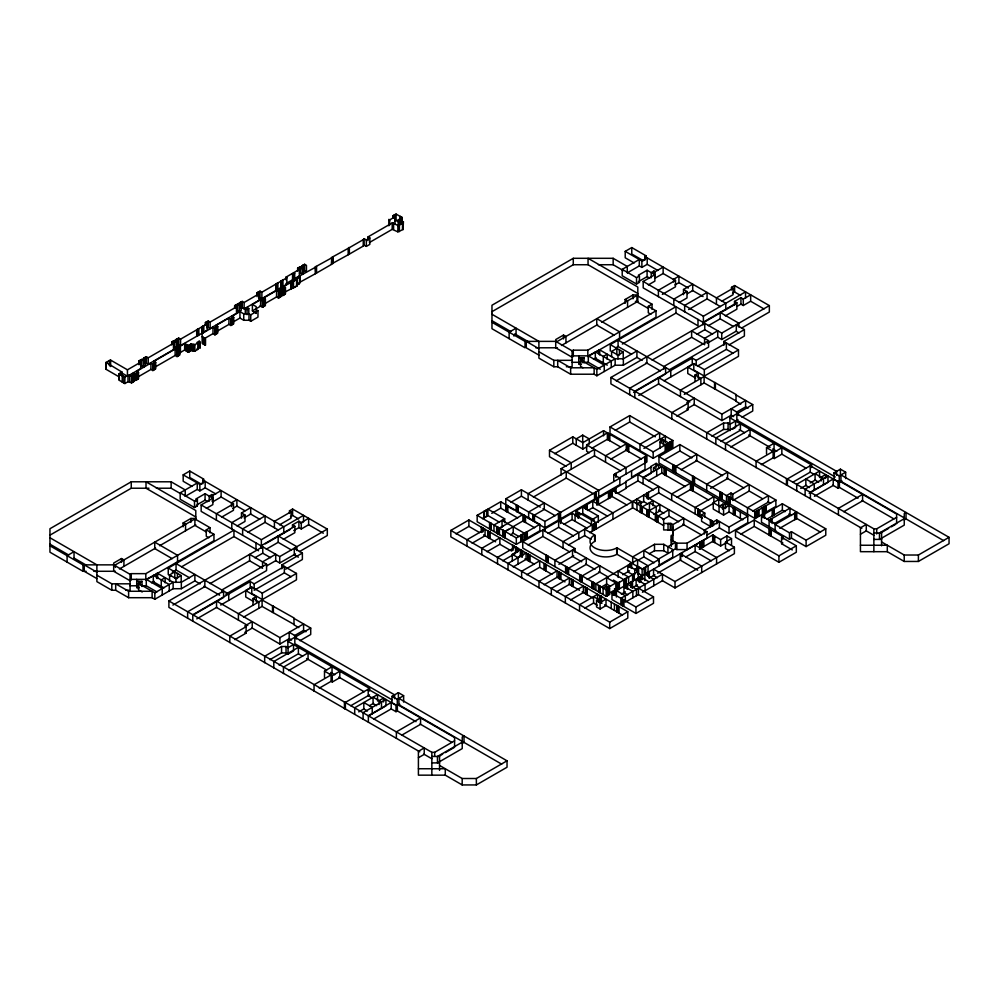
<?xml version="1.0" encoding="UTF-8"?>
<svg xmlns="http://www.w3.org/2000/svg" width="999" height="999" viewBox="0 0 999 999"><rect width="100%" height="100%" fill="white"/><g stroke="black" fill="none" stroke-linecap="round" stroke-linejoin="round"><path stroke-width="1.5" d="M277.647 283.216L277.647 289.648L275.899 290.659L275.799 284.178M504.657 531.593L508.566 529.32M512.475 527.047L522.902 520.979L522.902 514.56L499.45 528.196L499.45 534.615M119.343 376.985L105.919 369.23L105.919 362.35L110.614 360.102L127.447 369.817L140.722 362.162L138.873 361.089L138.873 363.661M105.919 369.23L106.319 362.575L122.028 372.103L122.028 375.961M301.661 268.544L301.661 265.971L303.521 267.045L302.347 267.72L300.499 266.646L297.565 268.331L299.425 269.405L293.706 272.702L294.693 273.264L294.693 279.695L292.545 279.807L285.901 283.641L286.875 284.203L286.875 277.784L285.901 277.21L285.901 279.782M301.661 265.971L304.595 264.285L306.456 265.347L306.456 271.778L304.595 270.704L303.671 271.241M297.914 268.256L299.663 267.233L299.663 273.664M303.771 264.872L302.01 265.884L302.01 268.456M140.971 366.408L140.871 359.927L139.023 360.889L139.023 364.747M171.678 344.717L171.816 341.945L173.576 340.934L173.526 349.65L148.239 364.248L146.391 363.174L145.467 363.711M205.357 325.274L205.507 322.502L207.255 321.491L207.355 327.972L208.292 327.435L210.14 328.509L236.501 313.286L236.551 304.583L234.79 305.594L234.89 308.216L234.99 305.706M138.873 361.089L141.796 359.39L143.656 360.464L145.317 359.503L143.456 358.441L143.456 361.001M143.456 358.441L146.391 356.743L148.239 357.817L173.526 343.219L171.678 342.145L174.6 340.459L176.461 341.533L177.635 340.846L177.635 347.277L176.461 347.952L174.6 346.878L173.676 347.415L173.776 341.046M175.774 342.345L175.774 339.785L178.709 338.087L180.557 339.161L207.218 323.776L207.218 330.194L180.557 345.592L178.709 344.518L177.772 345.055L177.685 338.574L175.924 339.585L175.924 342.158M234.64 308.366L234.64 305.794L236.501 306.868L210.14 322.078L208.292 321.016L205.357 322.702L207.218 323.776M234.64 305.794L237.575 304.096L239.423 305.17L241.184 304.158L239.335 303.084L242.257 301.398L244.118 302.472L258.953 293.893L257.105 292.832L257.105 296.678M257.105 292.832L260.027 291.134L261.888 292.207L286.875 277.784M285.901 277.21L292.545 273.376L294.693 273.264M122.028 372.103L119.106 373.801L124.863 377.123L127.984 375.324L131.506 376.386L134.428 374.7L134.428 381.118L131.506 382.817L127.984 381.743L124.863 383.554L119.106 380.219L119.156 373.651M119.343 373.763L121.104 372.752L121.104 375.324M393.144 218.331L393.144 215.759L396.079 214.061L402.172 217.582L398.226 219.867L398.226 226.298M196.815 329.77L196.915 336.263L198.664 335.239L198.576 328.758L196.716 329.72L196.716 336.139M388.848 225.786L388.848 219.368L389.722 219.867L395.005 216.833L393.144 215.759M299.563 273.614L300.499 273.077L302.347 274.138L303.521 273.464L303.571 264.76M140.871 366.358L141.796 365.821L143.656 366.895L145.317 365.934L145.367 357.23L143.606 358.241L143.656 366.895M236.651 311.064L237.575 310.527L239.423 311.601L241.184 310.589L241.234 301.873L239.473 302.884L239.673 305.569M241.333 308.354L242.257 307.817L244.118 308.891L258.953 300.324L259.003 291.621L257.243 292.632L257.342 295.254L257.442 292.744M259.103 298.102L260.027 297.565L261.888 298.639L261.888 292.207M315.372 273.726L331.768 264.26L331.768 257.829L314.985 267.083L315.372 273.726L299.6 282.38M331.381 257.605L348.176 248.364L348.176 254.795L331.381 264.036L331.768 257.829M348.176 254.795L363.261 246.079L363.261 239.66L348.176 248.364M363.261 246.079L364.136 245.117L366.333 246.391L369.842 244.368L369.842 237.937L366.333 239.96L364.136 238.699L363.261 239.66M395.142 221.029L396.079 220.492L399.225 222.315M265.384 299.088L262.949 297.677L260.015 299.375L262.462 300.786L265.384 299.088L265.384 305.519L262.462 307.205L260.015 305.794M299.5 277.247L296.578 278.946L296.578 285.364L299.5 283.679L299.5 277.247L298.426 276.636L315.372 267.307M368.044 240.747L368.044 236.888L392.207 222.939L397.877 225.424L402.859 222.552L403.059 229.533L397.877 231.843L392.207 229.37L369.38 242.545M120.966 372.515L127.447 376.248L140.722 368.581L140.772 359.877M263.149 297.902L286.875 284.203M178.459 347.028L180.22 346.004L180.32 352.497L184.653 349.987L188.374 352.123L191.446 350.349L194.855 351.136L197.827 349.425L197.827 342.994L196.953 342.495L199.201 341.196L200.25 341.795L200.25 348.226L199.201 347.615L196.953 348.913L197.827 349.425M132.58 376.198L132.58 373.626L133.741 372.952L135.602 374.026L138.524 372.327L138.524 378.758L135.602 380.444L135.602 374.026M136.676 373.826L136.676 371.266L150.924 363.037L152.785 364.098L155.707 362.412L155.707 368.843L152.785 370.529L150.924 369.455L137.974 376.935M153.858 363.911L153.858 361.338L175.137 349.051L176.998 350.125L179.92 348.439L179.92 354.857L176.998 356.556L175.137 355.482L155.182 366.995M178.072 349.937L178.072 347.365L184.653 343.556L188.374 345.704L191.446 343.918L194.855 344.717L197.827 342.994M204.558 338.499L212.987 333.629L214.835 334.702L217.77 333.004L217.77 326.586L214.835 328.271L212.987 327.197L202.148 333.454L202.148 343.231L205.519 345.179L205.519 338.748L202.148 336.813M215.909 328.084L215.909 325.512L228.946 317.982L230.806 319.056L233.729 317.37L233.729 323.788L230.806 325.487L228.946 324.413L217.22 331.181M231.88 318.868L231.88 316.296L239.935 311.651L243.744 313.848L248.988 313.848L250.737 314.86L257.967 310.689L257.967 317.12L250.737 321.291L248.988 320.267L243.744 320.267L239.935 318.069L233.217 321.953M245.292 313.698L245.292 308.554L247.04 307.542L248.801 308.554L248.801 313.698M252.397 304.445L260.602 299.712L260.602 306.144L252.397 310.876L252.397 304.445L256.206 306.643L256.206 313.524M264.835 303.696L276.561 296.928L278.421 297.989L281.343 296.303L281.343 289.872L278.421 291.571L276.561 290.497L263.536 298.027L263.536 300.587M279.495 291.371L279.495 288.811L280.669 288.124L282.517 289.198L285.452 287.512L285.452 293.931L282.517 295.629L282.517 289.198M283.591 289.011L283.591 286.438L297.165 279.283L297.165 285.702L284.815 292.158M137.5 379.233L135.752 380.257L135.752 373.826L137.5 372.814L137.7 379.345M248.801 308.554L247.04 309.565L245.292 308.554M278.421 297.989L278.571 291.371L280.319 290.359L280.419 296.84M398.226 219.867L403.396 221.84L403.059 229.533M402.472 229.196L402.522 222.352L403.396 221.84M131.643 382.617L133.404 381.606L133.404 375.174L131.643 376.198L131.506 382.817M152.934 370.329L154.683 369.318L154.683 362.887L152.934 363.911L153.022 370.392M214.985 334.503L216.746 333.491L216.746 327.06L214.985 328.072L215.085 334.565M230.944 325.287L232.705 324.275M262.6 307.005L264.36 305.994L264.36 299.575L262.6 300.587L262.7 307.068M278.571 297.789L280.319 296.778M185.227 496.353L185.227 489.935L171.141 481.793L131.256 481.793L49.95 528.733L49.95 552.197L82.992 571.278L86.076 571.278M49.95 535.164L131.256 488.224L148.976 488.224M192.145 486.451L183.179 481.268L183.179 474.85L189.748 471.053L204.008 479.295L202.785 479.995L202.785 483.853M627.26 272.864L627.26 266.446L613.161 258.304L573.276 258.304L491.97 305.244L491.97 328.721L525.024 347.789L525.024 341.371L491.97 322.29M491.97 311.676L573.276 264.735L588.049 264.735L637.812 293.469M196.279 501.361L196.279 498.788L197.402 499.438L197.402 505.856L194.505 507.529L180.182 499.263L180.182 492.844L197.265 482.979L197.265 489.41L185.439 496.228M183.179 474.85L199.85 484.465L205.182 481.381L205.182 487.812L215.796 493.943M197.265 489.41L199.85 490.896L205.182 487.812M196.279 498.788L205.07 493.718L212.849 498.201L212.849 504.632L206.356 508.379M634.165 262.962L625.212 257.779L625.212 251.361L631.768 247.565L646.028 255.806L646.028 258.379M180.182 492.844L194.505 501.111L197.402 499.438M231.631 503.084L221.104 497.002L221.104 490.584L213.087 495.204L211.913 494.53L209.203 496.103L209.203 501.236M197.54 504.483L205.07 500.137L207.655 501.635M299.488 551.585L327.31 535.526L327.31 529.095L279.72 556.58L201.161 511.376L201.161 504.945L212.849 498.201M211.913 500.961L213.087 501.635L221.104 497.002M648.376 284.89L654.869 281.144L654.869 274.725L647.09 270.23L638.299 275.299L639.422 275.949L639.422 282.367L636.525 284.041L622.215 275.774L622.215 269.355L639.298 259.49L639.298 265.921L627.472 272.739M123.926 566.371L123.926 559.939L121.503 558.541L113.686 563.049L113.686 571.278L130.082 580.756M183.129 526.81L183.129 522.964L190.934 518.456L195.792 518.456L115.397 564.86L82.992 564.86L49.95 545.779M644.805 260.364L644.805 256.518L646.028 255.806M625.212 251.361L641.87 260.976L647.202 257.892L647.202 264.323L657.829 270.454M513.748 335.939L516.058 334.615L516.058 328.184L509.128 332.192L509.128 338.611M231.556 506.63L231.556 502.772L236.9 499.7L236.9 506.118L244.942 510.764M119.418 568.968L155.594 548.076M159.615 545.754L195.792 524.875M639.298 265.921L641.87 267.407L647.202 264.323M221.641 517.132L233.466 510.302L233.466 503.871L216.383 513.736L216.383 520.167M232.892 508.429L236.9 506.118M622.215 269.355L636.525 277.622L639.422 275.949M673.663 279.595L663.136 273.514L663.136 267.095L655.107 271.728L653.933 271.041L651.223 272.615L651.223 277.759M208.828 537.762L206.269 536.276L206.269 529.857L210.027 527.684L210.027 532.829M113.686 564.86L130.082 574.325L131.256 573.651L145.804 573.651L213.961 534.303L213.961 540.721L145.804 580.069L145.804 573.651M649.687 278.147L647.09 276.648L638.299 281.73L639.422 282.367M241.483 518.119L241.483 512.986L250.699 507.667L250.699 514.085L244.106 517.894M741.508 328.097L769.342 312.038L769.342 305.607L721.74 333.092L643.194 287.887L643.194 281.468L654.869 274.725M237.075 526.011L244.992 521.441L244.992 515.009L231.793 522.639L231.793 529.058M663.136 273.514L655.107 278.147L655.107 271.728M565.946 342.882L565.946 336.451L563.523 335.052L555.719 339.56L555.719 347.789L572.115 357.267M625.149 303.334L625.149 299.475L632.966 294.967L637.812 294.967L557.43 341.371L525.024 341.371M142.208 591.982L138.486 589.835L138.486 583.404L142.02 581.368L142.02 586.513M49.95 537.762L96.878 564.86L96.878 581.63L111.801 590.247L115.684 590.247L128.609 597.702L152.123 597.702L154.833 599.263L173.127 588.711L181.331 588.711L194.88 580.881L194.88 574.45L181.331 582.28L173.127 582.28L157.655 573.351L146.279 579.358L130.082 579.358M170.866 576.036L168.244 574.512L168.244 568.094L233.953 530.157L233.953 536.575L181.656 566.77M673.588 281.855L673.588 279.295L678.92 276.211L678.92 282.63L688.311 288.049M561.45 345.479L597.614 324.588M601.635 322.265L637.812 301.386L637.812 287.038L588.049 258.304L588.049 264.735M151.486 582.779L154.096 581.281M662.349 294.393L675.486 286.813L675.486 280.382L658.403 290.247L658.403 296.678M172.265 572.19L176.286 569.867M169.58 581.343L169.58 574.912L174.813 571.89L174.813 578.309M674.924 284.94L678.92 282.63M247.902 532.267L265.047 522.377L278.421 530.094M289.473 513.411L289.473 510.839L292.582 509.04L327.31 529.095M279.533 524.825L291.059 518.181L291.059 511.75L274.413 521.353L274.413 527.784M169.58 574.912L175.961 578.596L181.194 575.574L181.194 581.992M650.861 314.273L648.289 312.787L648.289 306.368L652.047 304.195L652.047 309.34M555.719 341.371L572.115 350.836L573.289 350.162L587.824 350.162L655.993 310.814L655.993 317.232L589.148 355.819M138.486 583.404L154.833 592.844L173.127 582.28L173.127 588.711M683.503 294.643L683.503 289.498L692.719 284.178L692.719 290.597L687.449 293.644M290.509 516.67L292.582 515.472L298.664 518.981M679.095 302.522L687.012 297.952L687.012 291.521L673.813 299.151L673.813 305.569M201.161 504.945L261.363 539.697L303.521 515.359L303.521 521.79L300.886 523.301M292.482 527.472L292.482 524.9L298.901 521.191L301.273 522.564L308.629 518.319L308.629 524.737L323.314 533.216M584.04 363.024L584.04 357.879L580.506 359.915L596.853 369.355L615.147 358.791L623.351 358.791L636.912 350.961L636.912 357.392L623.351 365.222L615.147 365.222L596.853 375.786L594.143 374.213L570.629 374.213L557.704 366.758L553.821 366.758L538.898 358.142L538.898 341.371L491.97 314.273M615.147 365.222L615.147 358.791L599.687 349.862L588.311 355.869L572.115 355.869M283.291 539.373L294.855 532.692L294.855 526.261L261.039 545.791L261.039 548.364M265.309 543.843L290.359 529.383M610.264 351.024L610.264 344.605L675.973 306.668L675.973 313.087L622.34 344.056M419.792 751.797L168.893 607.392L168.893 600.961L262.749 546.778L262.749 553.209L254.857 557.754M293.768 530.581L298.901 527.622L301.273 528.983L308.629 524.737M593.518 359.29L596.116 357.792M266.308 549.175L278.159 542.332L291.496 550.037M615.634 347.927L618.306 346.378M611.6 356.568L611.6 351.423L616.845 348.401L616.845 354.832M172.889 605.082L204.845 586.625L204.845 580.207M210.115 583.591L249.6 560.801L262.562 568.281M688.611 309.54L707.067 298.888L720.454 306.606M731.505 289.922L731.505 287.35L734.602 285.564L769.342 305.607M721.565 301.336L733.079 294.693L733.079 288.261L716.445 297.864L716.445 304.295M611.6 351.423L617.981 355.107L623.226 352.085L623.226 358.516M732.542 293.182L734.602 291.983L740.684 295.492M225.762 594.155L266.571 570.591L266.571 564.173L221.815 590.009L221.815 592.569M266.508 566.008L275.712 560.689L279.72 562.999L295.517 553.883M643.194 281.468L703.383 316.221L745.541 291.87L745.541 298.301M734.515 305.269L734.515 301.411L740.933 297.714L743.293 299.076L750.661 294.83L750.661 301.248L763.998 308.953M254.171 590.284L284.353 572.864L284.353 566.433L254.171 583.853L250.237 581.58L192.782 614.76L192.782 621.178M192.969 615.134L223.589 597.452L223.589 591.021L187.637 611.788L187.637 618.206M281.793 568.806L281.793 564.959L302.372 553.071L302.372 559.502L285.652 569.155M725.324 315.884L736.875 309.203L736.875 302.784L703.059 322.302L703.059 324.875M704.707 321.878L735.014 304.383M861.825 528.309L610.913 383.903L610.913 377.472L704.77 323.289L704.77 329.72L696.877 334.278M737.075 306.356L740.933 304.133L743.293 305.507L750.661 301.248M253.621 601.548L245.729 596.99L245.729 590.559L251.773 587.075L262.3 593.144L296.466 573.426L296.466 579.845L262.3 599.575L251.773 593.493L251.773 587.075M196.778 618.868L216.746 607.342M220.742 605.032L250.237 588.011L250.237 581.58M708.328 325.686L720.179 318.843L733.528 326.548M616.246 380.831L646.877 363.149L646.877 356.718M652.135 360.102L691.62 337.312L703.284 344.043M252.997 604.932L252.997 598.513L256.256 596.64L256.256 601.773M669.105 369.905L708.591 347.103L708.591 340.684L663.848 366.521L663.848 369.093M298.788 627.622L293.993 624.85L293.993 617.944L262.088 599.999L238.411 613.673L238.411 620.104M707.217 343.281L717.732 337.2L721.74 339.51L736.226 331.156M243.519 617.157L262.088 606.43L293.993 624.375M697.514 366.046L726.385 349.375L726.385 342.944L696.203 360.377L692.257 358.104L634.802 391.271L634.802 397.689M633.653 392.42L664.285 374.737M723.825 345.329L723.825 341.471L744.392 329.583L744.392 336.014L728.97 344.93M695.654 378.059L687.762 373.501L687.762 367.07L693.793 363.586L704.32 369.655L738.486 349.937L738.486 356.356L704.32 376.086L693.793 370.017L693.793 363.586M638.798 395.392L658.778 383.853M664.098 380.781L692.257 364.523L692.257 358.104M566.108 466.296L549.5 456.705L549.5 450.287L572.777 436.85L582.829 442.644L603.546 430.681L646.728 455.619L646.728 462.038L618.656 478.246M234.815 639.647L246.104 633.141L246.104 626.71L229.795 636.126L229.795 642.544M589.273 444.068L589.273 438.923L582.704 435.127L576.261 438.848L576.261 445.279M554.682 453.721L572.777 443.269L582.829 449.075L586.713 446.828M695.029 381.456L695.029 375.025L698.276 373.151L698.276 378.284M610.002 426.948L629.682 415.596L672.864 440.522L672.864 446.953L653.184 458.304L610.002 433.379L610.002 426.948L653.184 451.885L672.864 440.522M740.808 404.133L736.026 401.361L736.026 394.455L704.12 376.523L680.444 390.184L680.444 396.615M589.26 452.784L586.65 451.273L586.65 444.855L607.367 432.892L607.367 439.323L591.82 448.289M615.247 430.344L629.682 422.015L655.319 436.825M684.265 394.405L704.12 382.942L736.026 400.886M450.836 530.419L468.906 519.992L627.784 611.725L627.784 618.144L609.715 628.571L450.836 536.85L450.836 530.419L609.715 622.152L627.784 611.725M477.172 515.334L500.711 501.748L539.86 524.35L539.86 530.769L516.321 544.368L477.172 521.753L477.172 515.334L516.321 537.937L516.321 544.368M513.886 509.915L505.781 505.244L505.781 498.813L521.416 489.785L560.576 512.387L560.576 518.818M561.076 475.099L561.076 468.668L594.492 449.375L594.492 455.806L566.421 472.003M455.994 533.866L468.906 526.411L479.582 532.579M482.529 518.656L487.899 515.559L499.512 522.265M491.745 513.349L500.711 508.166L517.682 517.969M510.988 502.235L521.416 496.216L540.322 507.13M247.789 625.511L216.533 607.467L216.533 601.048L279.907 637.624L303.584 623.963L303.584 630.381L294.418 635.676M676.835 416.171L688.124 409.652L688.124 403.221L671.815 412.637L671.815 419.056M533.391 497.052L566.246 478.084L593.281 493.693M688.049 408.179L694.255 404.595L694.255 398.164L686.812 402.472L688.124 403.221M251.798 627.834L279.907 644.055L289.186 638.698L291.558 640.072M287.862 647.689L287.862 641.271L310.714 628.071L310.714 634.502L299.962 640.709M269.867 659.69L281.556 652.934L286.039 652.934L288.074 654.108L293.519 650.961L293.519 644.53L288.074 647.677L286.039 646.515L281.556 646.515L264.673 656.256L264.673 662.687M504.682 522.677L504.682 518.818L493.943 525.012L493.993 531.48M610.726 459.203L626.261 450.224L626.261 443.806L605.544 455.769L605.544 462.187M472.165 543.194L485.064 535.751L485.064 529.32L466.995 539.747L466.995 546.178M499.313 528.346L503.334 526.023M643.918 448.414L659.652 439.323L659.652 432.904L639.972 444.255L639.972 450.674M661.163 442.507L661.163 438.648L665.384 436.213L665.384 442.632M659.989 448.401L659.989 441.97L663.461 439.972L663.461 445.104M533.853 515.434L544.28 509.415L544.28 502.984L528.646 512.012L528.646 518.444M278.983 664.972L298.389 653.771L298.389 647.34L273.801 661.538L273.801 667.956M613.761 481.068L613.761 474.65L646.728 455.619M614.447 474.363L615.908 473.514L615.908 477.372M510.526 534.79L513.224 533.229L513.224 526.81L505.132 531.48L505.132 537.899M689.809 402.023L658.553 383.978L658.553 377.56L721.927 414.148L745.604 400.474L745.604 406.893L736.45 412.187M486.95 551.735L499.862 544.28L499.862 537.862L481.793 548.289L481.793 554.72M516.321 537.937L539.86 524.35M505.781 498.813L544.93 521.416L619.855 478.159L619.855 484.59L544.93 527.847L535.476 522.39M558.528 513.686L559.989 512.837L559.989 519.268L558.528 520.104L558.329 513.573M288.649 670.554L308.054 659.352L308.054 652.921L283.466 667.12L283.466 673.538M658.965 456.618L679.844 444.567L775.886 500.012L775.886 506.431L755.007 518.493L658.965 463.049L658.965 456.618L755.007 512.075L775.886 500.012M693.83 404.345L721.927 420.567L731.206 415.209L733.591 416.583M729.882 424.2L729.882 417.782L752.734 404.583L752.734 411.014L741.982 417.22M732.279 429.358L735.551 427.472L735.551 421.041L730.094 424.2L728.071 423.027L723.576 423.027L706.693 432.767L706.693 439.198M706.855 535.152L719.392 527.909L729.033 533.491L747.764 522.677L747.764 516.246L656.181 463.374L650.786 466.483L651.273 473.189L644.605 477.047M522.44 540.946L520.966 541.795L520.966 535.364C525.024 530.069 520.791 551.785 522.34 534.465M651.273 466.77L625.686 481.53L626.273 488.299L617.37 493.444M603.071 594.442L603.071 588.024L606.356 586.126L609.59 587.999L609.59 594.417L606.306 596.316L522.739 548.076L522.739 541.645L572.09 513.149L592.257 524.8L592.257 531.218M575.886 514.822L575.886 510.964L626.273 481.868M543.493 529.782L544.954 528.933L544.954 531.505M559.34 520.629L560.814 519.78L560.814 522.352M664.185 460.027L679.844 450.986L691.857 457.917M653.521 471.565L653.521 467.707L658.603 464.772L658.603 468.631M735.264 421.103L737.949 419.543M711.887 436.201L723.576 429.445L728.071 429.445L730.094 430.619L730.094 424.2M653.496 489.872L637.936 480.894L625.686 487.962L626.273 488.299M528.109 544.967L542.882 536.451L569.705 551.935M548.139 533.416L558.641 527.347L573.438 535.889M564.023 524.238L572.09 519.58L586.975 528.171M580.456 514.747L582.754 513.424L594.417 520.167M587.774 510.526L592.794 507.629L592.794 501.198L612.936 512.862L612.936 519.28M597.989 504.632L612.275 496.378L612.275 489.96M512.275 560.789L512.275 554.358L520.354 549.687L520.354 556.118L517.657 557.667M502.672 560.814L515.584 553.371L515.584 546.94L497.514 557.367L497.514 563.798M648.413 480.756L661.788 473.039L685.239 486.575M721.003 441.483L740.409 430.282L740.409 423.851L715.833 438.049L715.833 444.468M324.5 677.534L324.5 671.116L332.03 666.77L332.03 673.189L329.52 674.637M598.314 522.415L598.314 515.984L591.445 519.955L591.445 525.099M513.186 566.883L526.098 559.428L526.098 553.009L508.029 563.436L508.029 569.867M681.081 469.792L696.753 460.739L696.753 454.32L675.861 466.383L675.861 472.802M646.977 493.319L648.451 492.47L648.451 498.901M324.5 671.116L332.28 675.611L339.81 671.253L339.81 677.684L332.28 682.03L331.094 681.343L319.293 688.161M730.669 447.065L750.074 435.864L750.074 429.433L725.499 443.631L725.499 450.049M640.784 505.444L640.784 501.585L636.962 503.783L636.962 510.214M568.443 544.967L584.652 535.614L591.058 539.31M589.722 532.692L632.255 508.129L632.255 501.698L612.1 490.059L612.1 496.491L626.885 505.019M640.072 503.621L643.98 501.361M647.989 499.05L658.691 492.869L702.384 518.094M526.785 574.737L539.685 567.282L551.898 574.338M575.024 552.435L575.024 548.576L554.895 560.202L554.895 566.633M671.715 493.968L690.446 483.154L690.446 489.585L708.653 500.099M558.916 564.31L573.676 555.781M677.072 497.302L690.446 489.585M766.533 454.058L766.533 447.627L774.063 443.281L774.063 449.712L771.553 451.161M653.821 514.435L659.889 510.939L659.889 504.507L649.063 510.764L649.063 517.195M710.626 488.349L727.597 478.558L727.597 472.127L706.705 484.19L706.705 490.609M544.155 584.765L557.055 577.31L564.984 581.893M766.533 447.627L774.312 452.122L781.842 447.777L781.842 454.195L774.312 458.541L773.126 457.854L761.313 464.672M168.893 600.961L431.843 752.322L434.677 752.322L454.595 740.821M369.568 691.008L369.568 688.436L345.379 702.409L345.379 708.828M662.936 519.642L668.955 516.171L668.955 509.74L658.116 515.996L658.116 522.415M573.688 571.665L586.276 564.385L586.276 557.966L568.643 568.144L568.643 574.575M350.749 705.731L369.568 694.867M556.455 591.87L569.368 584.415L569.368 577.996L551.298 588.423L551.298 594.842M663.661 523.501L671.128 523.501L672.964 524.562L683.791 518.306L683.791 524.737L672.964 530.993L671.128 529.932L663.661 529.932L663.661 519.193L632.817 501.386L632.817 507.804L663.661 525.624M742.819 519.817L729.07 511.888L723.576 515.059L713.236 509.09L713.236 502.672L718.743 499.488L718.743 505.919M734.053 499.775L749.2 491.033L749.2 484.602L732.791 494.08L730.993 493.031L726.51 495.616L726.51 502.047M700.474 510.826L713.86 503.096L713.86 496.665L695.129 507.48L695.192 513.948M587.187 579.457L599.787 572.19L599.787 565.759L582.142 575.936L582.142 582.367M358.728 711.875L364.098 708.778M369.468 705.669L373.501 703.346M710.888 526.698L701.585 521.328L701.585 514.897L704.782 513.061L704.782 516.908M725.599 508.591L725.599 503.459L719.043 506.018L719.043 512.45M658.591 565.434L672.739 557.267L672.739 549.5L663.761 544.318L654.507 544.318L632.692 556.918L632.692 563.336L616.708 554.12L616.708 547.689L648.051 565.784L648.051 572.215M399.8 704.307L397.252 705.781L392.008 702.759L392.008 696.328L398.389 692.644L403.633 695.679L403.633 702.097M713.236 502.672L723.576 508.628L729.07 505.457L729.07 511.888M368.469 715.958L385.939 705.868L385.939 699.45L363.099 712.637L363.099 719.055M392.008 696.328L397.252 699.362L403.633 695.679M637.637 560.476L643.831 556.905L654.07 562.824M649.163 553.821L654.507 550.736L663.761 550.736L667.931 553.146L667.931 546.715L675.474 542.357L675.474 548.788L671.703 550.961M570.504 599.974L583.416 592.532L583.416 586.101L565.347 596.528L565.347 602.959M610.913 377.472L873.863 528.833L876.697 528.833L896.615 517.332M811.588 467.52L811.588 464.947L787.399 478.921L787.399 485.339M701.585 514.897L713.548 521.803L716.733 519.955L729.033 527.06L747.764 516.246M372.19 697.939L368.219 695.641L368.219 689.223L396.016 705.269L397.377 704.495L454.595 737.524L454.595 747.252L445.292 752.622M601.236 587.175L606.63 584.065L610.551 586.313M622.789 574.725L629.52 570.841M373.738 718.993L391.208 708.915L391.208 702.484L368.369 715.671L368.369 722.102M608.329 587.275L615.834 582.941L615.834 589.36L608.329 593.693L609.59 594.417M672.739 550.849L658.591 559.003L658.591 561.575M671.328 539.959L676.86 543.156L687.062 543.156L706.942 531.68L706.942 538.099L687.062 549.587L676.86 549.587L675.474 548.788M609.59 587.999L606.306 589.885L522.739 541.645M606.63 584.053L606.63 577.634L617.095 583.666L638.261 571.44L638.261 577.872M631.68 568.306L631.68 563.174L642.132 569.205L659.19 559.353L659.19 565.784M792.781 482.242L810.239 472.152L814.21 474.45M390.721 708.641L396.016 711.7L397.377 710.913L415.996 721.665M596.54 600.524L600.087 602.572L606.006 599.15L606.006 605.569L600.087 608.99L596.54 606.955L596.54 600.524L598.413 599.45L598.413 602.022M584.715 608.179L593.743 602.959M752.722 511.151L768.393 502.11L768.393 495.679L747.502 507.742L747.502 514.16M644.068 574.4L645.541 573.551M626.273 601.598L638.423 594.592L638.423 588.161L653.508 596.865L653.508 603.296L635.951 613.436L611.962 599.575L611.962 593.156L712.687 534.989L720.629 539.572L726.922 535.951L731.518 538.611L731.518 545.029M762.499 507.854L763.96 507.017L763.96 513.436M800.748 488.399L806.118 485.289M810.152 482.967L815.534 479.857M699.762 548.776L701.223 547.927L701.223 541.495M703.808 546.441L702.347 547.277L702.347 540.859M621.353 594.143L625.386 591.82M632.105 587.949L637.474 584.84M649.562 577.859L654.932 574.762M657.617 573.214L680.456 560.027M685.826 556.93L695.229 551.498M699.263 549.175L712.687 541.421L720.629 546.003L725.661 543.094M841.82 480.819L839.272 482.292L834.028 479.27L834.028 472.852L840.409 469.168L845.654 472.19L845.654 478.608M792.307 549.912L781.58 543.718L781.58 537.287L796.328 545.804L796.328 552.235L778.92 562.287L735.514 537.225L735.514 530.806L754.245 519.992L782.891 536.525L782.891 539.098M775.124 530.956L775.848 530.531L761.488 522.24L761.488 515.809L782.367 503.758L825.773 528.808L825.773 535.239L806.106 546.59L791.445 538.124L789.497 539.248L775.124 530.956L775.124 524.525L796.74 512.05L796.74 518.481L779.769 528.271M809.153 493.244L827.959 482.392L827.959 475.961L805.119 489.148L805.119 495.579M834.028 472.852L839.272 475.874L845.654 472.19M729.307 550.724L725.486 548.513L725.486 542.095L731.518 538.611M740.871 534.14L754.245 526.411L781.593 542.207M766.708 519.218L782.367 510.177L785.002 511.7M642.432 592.27L662.474 580.706L675.012 587.936L734.39 553.658L734.39 547.227L725.486 542.095M810.239 472.152L810.239 465.734L838.049 481.78L839.397 481.006L896.615 514.035L896.615 523.763M814.422 496.291L833.228 485.427L833.228 479.008L810.389 492.195L810.389 498.613M401.76 735.177L420.567 724.312L420.567 717.881L396.378 731.855L396.378 738.273M774.325 523.626L789.984 514.572L789.984 508.154L769.105 520.217L769.105 526.635M657.379 577.759L653.558 575.561L653.558 569.13L675.012 581.518L734.39 547.227M832.754 485.152L838.049 488.211L839.397 487.425L858.029 498.189M794.754 513.311L796.215 512.475L796.215 518.893L794.754 519.742L794.555 513.199M611.962 593.156L635.951 607.005L653.508 596.865M781.58 537.287L782.891 536.525M775.124 524.525L789.497 532.829L791.445 531.705L806.106 540.172L825.773 528.808M781.58 543.718L782.891 542.957M843.78 511.688L862.599 500.824L862.599 494.393L838.411 508.366L838.411 514.785M418.406 757.729L424.238 754.357L424.238 747.939L418.406 751.31L418.406 775.162L445.279 775.162L462.187 784.939L476.373 784.939L507.03 767.232L507.03 760.813L398.913 698.401L398.913 704.819L501.648 764.135M735.514 530.806L778.92 555.856L796.328 545.804M462.225 742.17L437.462 756.468L437.462 762.899M439.985 755.681L442.644 754.145M462.225 743.418L463.998 742.394L463.998 735.963L462.225 736.987L462.225 748.601L438.761 762.15M860.439 534.24L866.27 530.881L866.27 524.45L860.439 527.822L860.439 551.685L887.299 551.685L904.22 561.45L918.393 561.45L949.05 543.756L949.05 537.325L840.946 474.912L840.946 481.331L904.694 518.144M904.257 518.693L879.482 532.991L879.482 539.41L904.257 525.112L904.257 513.498L906.018 512.487L906.018 518.906L943.668 540.646M880.681 532.966L888.648 528.359M891.308 526.835L895.291 524.525M904.257 519.93L906.018 518.906M439.548 765.434L462.187 778.508L476.373 778.508L507.03 760.813M881.58 541.945L904.22 555.019L918.393 555.019L949.05 537.325M598.389 264.735L613.161 264.735L623.413 270.654M635.389 301.386L637.812 301.386M535.814 347.789L557.43 347.789M578.758 357.879L584.04 357.879M538.898 351.71L553.821 360.327L572.115 360.327M572.115 362.3L579.47 362.3M583.891 362.3L588.311 362.3L600.274 369.205M581.406 364.31L578.758 364.31L578.758 355.869M566.346 366.758L572.115 366.758L572.115 350.836M557.704 366.758L557.704 360.327L570.629 367.794L594.143 367.794L594.143 374.213M156.368 488.224L171.141 488.224L180.107 493.394M668.044 523.588L670.254 523.588M873.863 532.991L881.58 532.991L881.58 545.804M672.964 535.289L671.328 535.289L671.328 546.391M873.863 539.41L881.58 539.41L880.531 538.811M860.439 545.254L887.299 545.254L887.299 551.685M93.794 571.278L115.397 571.278M136.726 581.368L142.02 581.368M96.878 575.199L111.801 583.816L130.082 583.816M130.082 585.789L137.45 585.789M141.87 585.789L146.279 585.789L156.918 591.92M139.373 587.799L136.726 587.799L136.726 579.358M125.762 590.247L130.082 590.247L130.082 574.325M115.684 590.247L115.684 583.816L128.609 591.271L152.123 591.271L152.123 597.702M431.843 756.468L439.548 756.468L439.548 770.366M431.843 762.899L439.548 762.899M418.406 768.743L445.279 768.743L445.279 775.162M731.505 287.35L733.079 288.261M734.515 301.411L736.875 302.784M644.805 256.518L725.798 303.271L725.798 309.702M643.443 260.727L631.768 253.996L631.768 247.565M673.588 279.295L675.486 280.382M692.332 290.372L703.046 296.566M683.503 289.498L687.012 291.521M744.392 329.583L736.325 324.925L736.325 331.356L739.01 332.904M675.973 313.087L698.001 325.811L698.001 319.38M704.77 329.72L712.549 334.203M723.825 341.471L738.486 349.937M652.047 304.195L636.937 295.467L636.937 301.898L648.276 308.441M726.385 349.375L733.104 353.259M708.591 340.684L691.62 330.881L691.62 337.312M648.289 306.368L655.993 310.814M625.149 299.475L627.572 300.874L627.572 307.292M687.762 367.07L698.276 373.151M736.026 394.942L752.734 404.583M695.029 375.025L700.861 378.396L700.861 384.827M745.604 406.893L747.989 408.266M614.21 335.164L596.753 325.087L596.753 318.656L619.58 331.83L619.58 338.261M631.53 354.283L618.081 346.516L618.081 340.097L670.766 370.504L670.766 376.935M636.912 357.392L642.12 360.402M646.028 362.649L660.351 370.916M610.264 344.605L623.226 352.085M835.264 476.998L736.85 420.179L736.85 413.761L836.613 471.353L836.613 475.212M729.882 417.782L811.588 464.947M739.26 429.62L744.617 432.704M748.638 435.027L770.067 447.402M772.751 448.951L776.772 451.273M782.13 454.358L806.23 468.281M862.012 500.487L893.955 518.931M818.693 482.192L815.084 480.119L815.084 473.688L823.488 478.546L823.488 484.965M686.812 408.891L688.124 409.652M607.28 365.159L595.317 358.254L595.317 351.823L611.263 361.039L611.263 367.457M809.452 487.537L805.843 485.452L805.843 479.021L814.247 483.878L814.247 490.309M880.531 532.38L881.58 532.991M368.044 236.888L369.842 237.937M865.833 530.631L873.863 535.264M582.991 367.782L580.506 366.346L580.581 357.879L582.305 358.878L582.305 362.737M491.97 320.704L510.751 331.543M514.772 333.866L529.52 342.382M538.898 348.688L526.261 341.383L526.261 347.814L538.898 355.107M661.163 438.648L668.643 442.957L668.643 449.388M659.365 439.16L662.062 440.721M695.853 460.227L722.539 475.636M726.535 477.947L743.88 487.949M749.213 491.033L762.549 498.738M767.881 501.81L770.554 503.359M788.948 513.973L791.583 515.496M795.529 517.769L820.516 532.192M659.989 441.97L665.172 444.967L665.172 451.386M761.488 515.809L775.848 524.113M691.32 483.778L693.081 484.79L693.081 491.221L691.32 490.197L691.52 483.666M733.154 507.929L734.902 508.941L734.902 515.359L733.154 514.348L733.341 507.804M627.409 450.774L628.87 451.623M607.367 439.323L620.479 446.89M625.736 449.925L641.47 459.016M653.521 467.707L656.705 469.542L656.705 475.974M586.65 444.855L626.011 467.582L626.011 474.001M704.782 513.061L637.936 474.463L637.936 480.894M294.693 279.695L293.706 279.133L299.425 275.836L299.475 267.12M298.426 283.054L299.5 283.679M594.492 455.806L620.754 470.966M613.761 474.65L619.855 478.159M283.591 286.438L285.452 287.512M706.942 531.68L643.643 495.129L643.643 501.56L647.689 503.883M279.495 288.811L281.343 289.872M658.453 510.114L663.848 513.224M669.23 516.333L678.658 521.778M682.704 524.113L701.56 534.989M640.784 501.585L636.625 499.188L636.625 504.32M549.5 450.287L571.216 462.812L571.216 469.243M561.076 468.668L598.688 490.384L598.688 496.815M711.213 560.851L695.129 551.56L695.129 545.129L716.583 557.517L716.583 563.936M256.206 309.678L257.967 310.689M252.397 310.876L256.206 313.074M592.769 507.642L607.567 516.183M697.677 570.204L680.257 560.152L680.257 553.721L701.698 566.108L701.698 572.527M598.314 515.984L582.754 507.005L582.754 513.424M575.886 510.964L596.053 522.614L596.053 529.033M659.19 559.353L643.831 550.486L643.831 556.905M231.88 316.296L233.729 317.37M543.019 508.678L555.169 515.696M636.525 565.559L642.931 569.255M215.909 325.512L217.77 326.586M638.261 571.44L627.809 565.409L627.809 571.84L633.029 574.85M638.211 573.364L642.132 575.636L642.132 569.205M639.835 576.548L648.751 581.693M516.583 511.476L531.431 520.054M575.024 548.576L542.882 530.019L542.882 536.451M639.959 587.824L636.138 585.614L636.138 579.195L645.054 584.34L645.054 590.759M522.902 520.979L534.64 527.759M581.755 561.775L572.527 556.443L572.527 550.024L623.95 579.707L623.938 592.657L627.759 594.867M585.714 564.06L594.942 569.393M598.888 571.665L608.129 576.997M613.398 580.044L618.668 583.091M623.938 586.238L632.854 591.383L632.854 597.802M638.423 594.592L648.476 600.399M504.682 518.818L487.899 509.14L487.899 515.559M614.472 588.586L617.095 590.097L617.095 583.666M512.562 532.854L519.143 536.65M175.774 339.785L177.635 340.846M186.313 351.049L188.074 352.073L188.274 345.529L186.513 344.518L186.413 350.999L186.313 344.63M178.072 347.365L179.92 348.439M514.223 546.041L512.762 545.192L512.762 550.337M598.413 599.45L593.556 596.64L593.556 603.071L597.202 605.169M546.241 570.953L544.78 570.104L544.78 563.686L546.241 564.535L546.053 571.066M483.591 534.89L495.616 541.833M499.625 544.155L511.638 551.086M519.655 555.719L522.327 557.255M524.999 558.803L534.34 564.198M568.943 584.178L579.52 590.272M582.155 591.808L592.732 597.902M598.014 600.961L601.972 603.246M604.62 604.77L622.452 615.072M512.275 554.358L518.019 557.667L518.019 564.098M153.858 361.338L155.707 362.412M136.676 371.266L138.524 372.327M132.58 373.626L134.428 374.7M122.615 382.142L124.376 383.154M289.473 510.839L291.059 511.75M292.482 524.9L294.855 526.261M202.785 479.995L283.778 526.76L283.778 533.191M201.411 484.215L189.748 477.485L189.748 471.053M231.556 502.772L233.466 503.871M250.299 513.861L259.69 519.28M241.483 512.986L244.992 515.009M302.372 553.071L294.293 548.414L294.293 554.845L298.339 557.167M196.279 505.207L197.402 505.856M233.953 536.575L258.504 550.761M262.749 553.209L270.529 557.692M281.793 564.959L296.466 573.426M195.792 516.958L146.016 488.224L146.016 481.793L195.792 510.526L195.792 519.592M210.027 527.684L194.905 518.956L194.905 525.387L206.244 531.93M284.353 572.864L291.084 576.748M266.571 564.173L249.6 554.37L249.6 560.801M206.269 529.857L213.961 534.303M183.129 522.964L185.552 524.363L185.552 530.781M245.729 590.559L256.256 596.64M293.993 618.418L310.714 628.071M252.997 598.513L258.841 601.885L258.841 608.304M303.584 630.381L305.956 631.755M172.178 558.653L154.733 548.576L154.733 542.145L177.547 555.319L177.547 561.75M189.498 577.772L176.049 570.004L176.049 563.586L228.734 593.993L228.734 600.424M194.88 580.881L200.087 583.891M203.996 586.138L219.618 595.167M168.244 568.094L181.194 575.574M391.895 699.712L294.83 643.668L294.83 637.25L394.593 694.842L394.593 698.701M287.862 641.271L369.568 688.436M298.576 653.883L302.597 656.193M306.618 658.516L326.71 670.117M330.719 672.439L334.74 674.762M338.761 677.072L364.21 691.77M419.992 723.975L451.935 742.419M246.104 626.71L244.792 625.948L252.235 621.653L252.235 628.084L244.792 632.379L246.104 633.141M376.66 705.681L373.064 703.596L373.064 697.177L381.468 702.022L381.468 708.453M163.923 587.874L153.297 581.743L153.297 575.312L169.243 584.527L169.243 590.946M367.42 711.013L363.823 708.94L363.823 702.509L372.227 707.367L372.227 713.786M438.511 755.868L439.548 756.468M423.813 754.108L431.843 758.753M49.95 544.193L68.719 555.032M74.088 558.116L86.151 565.084M96.878 572.177L84.241 564.872L84.241 571.303L96.878 578.596M918.393 555.019L918.393 561.45M904.22 555.019L904.22 561.45M876.697 528.833L876.697 533.978M873.863 528.833L873.863 551.685M840.409 469.168L840.409 475.586M839.397 481.006L839.397 487.425M839.272 475.874L839.272 482.292M838.049 481.78L838.049 488.211M825.599 478.446L825.599 474.587L821.128 477.172L821.128 481.031M819.555 477.534L819.555 471.103L796.715 484.29L796.715 490.721M806.106 540.172L806.106 546.59M796.016 512.35L796.016 518.781M791.445 531.705L791.445 538.124M789.497 532.829L789.497 539.248M786.862 478.608L786.862 485.027M786.475 478.833L786.475 485.252M782.367 503.758L782.367 510.177M778.92 555.856L778.92 562.287M774.312 452.122L774.312 458.541M773.85 508.566L773.85 514.985M773.126 457.854L773.126 451.436L756.068 461.276L756.068 467.707M772.389 509.403L772.389 515.834M772.077 518.381L772.077 523.526M771.216 529.67L771.216 536.101M770.803 519.343L770.803 521.915M770.604 519.23L770.604 521.803M769.455 528.658L769.455 535.089M766.146 512.175L766.146 505.756L764.672 506.593L764.672 513.024M765.946 505.644L765.946 512.062M764.485 506.481L764.485 512.912M764.51 518.031L764.51 514.173L763.049 515.022L763.049 517.594M764.31 514.06L764.31 517.919M763.76 506.905L763.76 513.324M762.849 514.91L762.849 517.482M762.299 507.742L762.499 514.285M758.753 516.446L758.753 510.014L757.292 510.864L757.292 517.282M758.566 509.902L758.566 516.333M757.092 510.751L757.092 517.17M756.743 517.607L756.743 511.176L755.281 512.025L755.281 518.444M756.555 511.063L756.555 517.494M755.082 511.913L755.082 518.331M755.007 512.075L755.007 518.493M754.245 519.992L754.245 526.411M743.293 299.076L743.293 305.507M740.933 297.714L740.933 304.133M740.359 511.975L740.359 518.394M738.86 327.06L738.86 323.201L720.179 312.425L720.179 318.843M738.336 415.472L738.336 412.899L731.206 408.791L731.206 415.209M735.102 508.828L735.102 515.247M734.602 285.564L734.602 291.983M732.791 494.08L732.791 500.499M730.993 493.031L730.993 499.463M730.107 504.008L730.107 497.589L728.346 496.565L728.159 503.109L729.907 504.12L729.907 497.702M729.033 527.06L729.033 533.491M728.071 423.027L728.071 429.445M726.922 535.951L726.922 542.37M723.576 423.027L723.576 429.445M723.638 504.595L723.638 508.441M723.576 508.628L723.576 515.059M722.577 503.983L722.577 509.115M721.927 414.148L721.927 420.567M722.015 499.338L722.015 492.907L720.254 491.895L720.254 498.326M721.74 333.092L721.74 339.51M721.815 493.019L721.815 499.45L720.054 498.439L720.054 492.007M720.629 539.572L720.629 546.003M719.392 527.909L719.392 521.49L704.345 530.169L704.345 534.028M717.732 337.2L717.732 330.781L704.582 338.374L704.582 344.792M716.733 519.955L716.733 523.813M715.384 382.542L715.384 388.973M714.56 382.542L714.56 388.973M714.61 542.407L714.61 535.988L713.049 535.089L713.049 541.508M714.41 536.101L714.41 542.532L712.849 541.62L712.849 535.202M713.548 521.803L713.548 525.661M712.687 534.989L712.687 541.421M712.2 526.061L712.2 520.916L710.639 520.017L710.639 526.436M712.012 521.028L712.012 526.173M710.451 520.129L710.451 526.548M707.067 298.888L707.067 292.457L684.652 305.407L684.652 311.825M704.32 369.655L704.32 376.086M704.12 376.523L704.12 382.942M703.808 540.009L704.008 546.553M703.383 316.221L703.383 322.64M702.534 540.971L702.534 547.39M701.423 541.608L701.423 548.039M699.962 542.457L699.962 548.888M699.775 510.052L699.775 516.483M699.762 542.345L699.762 547.489M698.214 509.153L698.214 515.571M696.203 360.377L696.203 365.509M694.492 483.454L694.492 477.023L692.744 476.011L692.744 482.442M694.305 477.135L694.305 483.566L692.544 482.554L692.544 476.123M693.281 484.677L693.281 491.108M687.062 543.156L687.062 549.587M682.354 552.622L682.354 556.48M682.155 552.509L682.155 556.368M680.694 553.359L680.694 559.777M679.844 444.567L679.844 450.986M676.86 543.156L676.86 549.587M675.012 581.518L675.012 587.936M674.55 471.928L674.55 465.509L672.789 464.498L672.589 471.029L674.35 472.04L674.35 465.621M673.101 527.26L673.101 534.964M672.964 524.562L672.964 541.72M671.653 493.931L671.715 500.399M671.453 447.877L671.453 441.458L669.992 442.295L669.992 448.726M671.465 535.801L671.465 543.506M671.253 441.346L671.253 447.764L669.792 448.613L669.792 442.182M671.128 523.501L671.128 529.932M670.254 523.426L670.254 530.007L668.044 530.007L668.044 523.426M667.532 450.137L667.532 443.718L666.071 444.555L666.071 450.986M667.332 443.606L667.332 450.025L665.871 450.874L665.871 444.443M666.233 469.068L666.233 475.487M665.621 373.963L665.621 367.545L629.67 388.299L629.67 394.717M664.485 468.056L664.485 474.475M663.761 544.318L663.761 550.736M662.474 580.706L662.474 574.275L620.866 598.301L620.866 604.72M661.788 473.039L661.788 466.608L643.069 477.422L643.069 483.853M658.691 492.869L658.691 486.451L563.049 541.658L563.049 548.089M657.192 521.765L657.192 515.347L655.631 514.448L655.631 520.866M656.992 515.459L656.992 521.89L655.431 520.979L655.431 514.56M656.181 463.374L656.181 467.232M656.206 513.061L656.206 506.643L649.45 502.747L649.45 509.165M654.507 544.318L654.507 550.736M653.933 271.041L653.933 274.9M653.771 585.726L653.771 579.295L644.867 574.15L644.867 580.581M653.184 451.885L653.184 458.304M653.134 505.756L653.134 500.611L642.307 506.868L642.307 513.299M649.35 571.678L649.35 578.096M649.15 571.565L649.15 577.984M648.713 516.883L648.713 510.452L647.152 509.552L647.152 515.971M648.513 510.564L648.513 516.995L646.952 516.083L646.952 509.665M648.251 492.357L648.251 498.788M647.889 572.514L647.889 576.373M647.689 572.402L647.689 576.261M647.09 270.23L647.09 276.648M646.79 493.206L646.977 498.451M646.44 462.312L646.44 455.894L644.979 456.743L644.992 469.493L631.593 477.222L631.593 470.804M646.241 455.781L646.241 462.2L644.78 463.049L644.78 456.63M645.729 573.663L645.541 567.132L644.068 567.969L644.268 574.512M642.457 575.649L642.457 579.507M642.27 575.536L642.27 579.395M641.87 260.976L641.87 267.407M641.882 512.937L641.882 506.505L640.322 505.606L640.122 512.137L641.683 513.049L641.683 506.618M640.809 576.386L640.809 581.518M639.547 577.335L639.547 582.467M639.36 577.222L639.36 582.355M638.623 573.601L638.623 567.182L634.74 569.418L634.74 574.562M638.111 567.582L638.111 574.013M638.086 578.171L638.086 580.744M637.924 573.901L637.924 567.469L636.45 568.319L636.45 570.879M637.899 578.059L637.899 580.631M637.599 566.183L637.599 559.752L595.854 583.853L595.854 590.284M636.65 568.431L636.65 570.991M636.525 277.622L636.525 284.041M636.463 595.716L636.463 589.285L627.559 584.14L627.559 589.285M635.951 607.005L635.951 613.436M634.253 573.863L634.253 580.294M632.966 294.967L632.966 298.826M632.792 574.712L632.792 581.143M632.479 581.418L632.479 587.837M632.28 581.306L632.28 587.724M631.018 582.255L631.018 587.4M630.756 563.811L630.756 567.669M630.819 582.142L630.819 587.287M630.569 567.557L630.569 563.698L629.108 564.547L629.108 567.12M629.682 415.596L629.682 422.015M629.295 564.66L629.295 567.232M628.683 451.735L628.87 445.192L627.409 444.355L627.222 450.886M628.583 583.453L628.583 577.035L618.131 570.991L618.131 577.422M626.598 584.815L626.598 588.661M626.41 584.69L626.41 588.548M626.273 578.471L626.273 584.902M625.137 585.651L625.137 588.224M625.324 602.147L625.324 595.729L616.408 590.584L616.408 597.002M624.949 585.539L624.949 588.111M624.812 579.32L624.812 585.739M623.688 606.243L623.688 599.812L622.227 598.963L622.227 605.394M623.488 599.924L623.488 606.356L622.027 605.506L622.027 599.075M623.351 358.791L623.351 365.222M619.43 349.887L619.43 355.032M619.343 582.479L619.343 588.911M618.556 606.505L618.556 612.924M617.981 355.107L617.981 358.966M617.882 583.329L617.882 589.747M616.795 605.494L616.795 611.912M615.709 473.401L615.709 475.974M615.734 493.219L615.734 488.074L614.26 488.923L614.26 491.496M615.534 487.962L615.534 493.106M614.872 591.583L614.872 595.441M614.672 591.47L614.672 595.329M614.447 604.02L614.447 610.451M614.073 488.811L614.073 491.383M613.411 592.432L613.411 594.992M613.161 258.304L613.161 264.735M613.211 592.32L613.211 594.88M611.226 602.16L611.226 608.578M609.989 491.158L609.989 497.589M609.715 622.152L609.715 628.571M609.44 434.203L609.44 440.634M608.528 492.007L608.528 498.439M608.279 588.861L608.279 595.292M607.979 433.354L607.979 439.785M607.18 359.328L607.18 354.183L603.296 356.431L603.296 362.862M606.818 589.71L606.818 596.128M606.356 586.126L606.306 596.316M604.258 371.503L604.258 365.085L588.311 355.869L588.311 362.3M603.546 430.681L603.546 435.826M601.186 596.478L601.186 602.897M600.212 592.682L600.212 586.263L598.751 585.414L598.751 591.845M600.024 586.376L600.024 592.794L598.551 591.957L598.551 585.526M600.087 602.572L600.087 608.99M599.687 349.862L599.687 355.007M599.725 595.629L599.725 602.06M598.713 349.862L598.713 353.721M598.438 504.483L598.438 498.051L596.977 498.901L596.977 505.332M598.239 497.939L598.239 504.37M597.614 599.437L597.614 594.305L579.545 604.732L579.545 611.163M596.853 369.355L596.853 375.786M596.778 498.788L596.778 503.933M596.016 491.808L596.016 498.239M595.629 529.383L595.629 522.964L594.168 523.813L594.168 530.232M595.441 522.852L595.441 529.27M594.892 541.52L594.892 535.102L584.652 529.183L584.652 535.614M594.555 492.657L594.555 499.088M593.968 523.688L593.968 530.119M593.781 588.973L593.781 582.542L592.32 581.705L592.32 588.124M593.593 582.654L593.593 589.085L592.12 588.236L592.12 581.818M587.824 350.162L587.824 356.593M587.175 509.702L587.175 504.557L585.714 505.407L585.714 509.253M586.987 504.445L586.987 509.59M586.925 588.236L586.925 594.667M585.514 505.294L585.514 509.14M585.464 587.4L585.464 593.818M582.704 435.127L582.704 441.558M582.829 442.644L582.829 449.075M581.356 581.793L581.356 575.374L579.895 574.525L579.895 580.943M581.156 575.486L581.156 581.905L579.695 581.068L579.695 574.637M578.871 517.832L578.871 512.687L575.087 514.885L575.087 521.303M578.808 538.985L578.808 532.567L558.641 520.916L558.641 527.347M578.396 513.074L578.396 518.219M578.196 518.106L578.196 512.962L576.735 513.811L576.735 516.383M576.935 513.923L576.935 516.495M573.276 258.304L573.276 264.735M573.289 350.162L573.289 356.593M572.914 580.157L572.914 586.575M572.777 436.85L572.777 443.269M572.09 513.149L572.09 519.58M571.453 579.308L571.453 585.739M570.629 367.794L570.629 374.213M566.246 478.084L566.246 471.653L528.134 493.656L528.134 500.087M565.796 572.814L565.796 566.383L567.257 567.232L567.07 573.776L565.596 572.927L565.596 566.495M563.523 335.052L563.523 338.911M560.614 519.667L560.614 523.526M560.501 572.989L560.501 579.408M559.79 512.724L559.79 519.155M559.028 572.14L559.028 578.558M557.055 577.31L557.055 570.879L538.985 581.318L538.985 587.737M553.821 360.327L553.821 366.758M547.864 562.462L547.864 556.031L546.391 555.182L546.391 561.613M547.664 556.143L547.664 562.574L546.203 561.725L546.203 555.294M544.93 521.416L544.93 527.847M544.767 528.821L544.767 531.393M544.58 563.798L544.58 570.217M544.168 563.448L544.168 569.867M539.685 567.282L539.685 560.851L521.628 571.291L521.628 577.709M534.453 515.259L534.453 521.678M534.265 521.79L534.265 515.372L532.792 514.522L532.792 520.954M532.991 514.41L532.991 520.841M529.57 555.132L529.57 561.563M528.109 554.283L528.109 560.714M527.097 531.605L527.097 538.024M525.474 522.352L525.474 515.934L524.013 515.084L524.013 521.515M525.636 532.442L525.636 538.873M525.274 516.046L525.274 522.465L523.813 521.628L523.813 515.197M524.413 539.697L524.413 533.266L502.035 520.354L502.035 526.773M522.527 555.981L522.527 550.836L521.066 549.987L520.866 556.53M522.327 550.948L522.327 556.093M521.416 489.785L521.416 496.216M520.779 535.252L520.779 541.683M518.019 505.769L518.019 512.2L516.558 511.351L516.558 504.92M517.832 512.312L517.832 505.881L516.358 505.032L516.358 511.463M517.694 551.898L517.694 548.051L516.233 547.202L516.233 552.335M517.494 548.164L517.494 552.01M516.033 547.315L516.033 552.459M512.562 545.304L512.562 550.449M507.654 512.062L507.654 505.644L506.181 504.795L506.181 511.226M507.455 505.756L507.455 512.175L505.993 511.338L505.993 504.907M505.257 531.555L505.257 537.974M504.345 537.337L504.345 530.906L502.872 530.057L502.872 536.488M504.145 531.018L504.145 537.45L502.684 536.6L502.684 530.169M500.711 501.748L500.711 508.166M498.314 533.853L498.314 527.422L496.84 526.585L496.84 533.004M498.114 527.534L498.114 533.966L496.653 533.116L496.653 526.698M491.233 529.77L491.233 523.339L489.772 522.489L489.772 528.921M491.046 523.451L491.046 529.882L489.572 529.033L489.572 522.614M489.61 532.055L489.61 538.486M488.149 531.218L488.149 537.637M486.625 509.765L486.625 516.183M484.09 511.226L484.09 517.657M483.066 530.631L483.066 528.059L481.605 527.21L481.605 532.355M482.879 528.171L482.879 532.03M481.406 527.322L481.406 532.467M476.373 778.508L476.373 784.939M468.906 519.992L468.906 526.411M462.187 778.508L462.187 784.939M434.677 752.322L434.677 756.181M431.843 752.322L431.843 775.162M402.172 222.727L402.122 217.445L400.374 216.433L400.374 219.006M401.935 217.557L401.935 221.416M401.049 220.492L401.049 224.35M400.274 216.483L400.174 219.118M400.174 221.004L400.174 224.85M399.388 225.225L399.388 231.656M398.813 224.887L398.813 231.318M398.389 692.644L398.389 699.075M397.877 225.424L397.877 231.843M397.252 699.362L397.377 710.913M396.079 214.061L396.079 220.492M396.016 705.269L396.016 711.7M395.242 214.66L395.242 221.079M395.005 223.252L395.055 214.548L393.294 215.559L393.481 218.244M393.581 222.939L393.581 229.37M392.207 222.939L392.207 229.37M389.722 219.867L389.722 225.012M383.566 701.935L383.566 698.076L379.096 700.661L379.096 704.52M377.535 701.023L377.535 694.592L354.695 707.779L354.695 714.21M366.333 239.96L366.333 246.391M364.136 238.699L364.136 245.117M349.35 247.69L349.35 254.108M348.951 247.465L348.951 253.883M344.83 702.085L344.83 708.516M344.443 702.322L344.443 708.741M332.942 257.155L332.942 263.586M332.555 256.93L332.555 263.361M332.28 675.611L332.28 682.03M331.094 681.343L331.094 674.924L314.048 684.765L314.048 691.196M316.546 266.621L316.546 273.052M316.146 266.396L316.146 272.827M304.595 264.285L304.595 270.704M303.671 264.81L303.771 271.291M302.347 267.72L302.347 274.138M301.81 265.771L301.91 268.394M301.273 522.564L301.273 528.983M300.499 266.646L300.499 273.077M300 276.174L300 282.605M298.901 521.191L298.901 527.622M297.814 268.194L297.914 270.829M297.714 268.144L297.565 270.904M296.965 279.508L296.965 285.926L293.456 287.962L293.456 281.531M296.865 285.876L296.778 279.395L293.256 281.418L293.356 287.899M296.84 550.549L296.84 546.69L278.159 535.914L278.159 542.332M296.316 638.96L296.316 636.388L289.186 632.267L289.186 638.698M293.519 273.951L293.519 280.369M292.582 509.04L292.582 515.472M292.545 273.376L292.545 279.807M291.496 282.555L291.496 288.973M290.909 282.205L290.909 288.636M288.074 647.677L288.074 654.108M286.039 646.515L286.039 652.934M284.515 288.049L284.615 294.53M282.867 289.111L282.867 295.542M282.63 280.232L282.729 286.713L280.969 287.724L280.969 281.306M282.53 286.601L282.53 280.17L280.769 281.194L280.869 287.675M281.556 646.515L281.556 652.934M280.669 288.124L280.519 296.89M279.907 637.624L279.907 644.055M279.72 556.58L279.72 562.999M278.659 291.421L278.758 297.914M277.547 289.585L277.46 283.104L275.699 284.116L275.899 290.659M276.561 290.497L276.561 296.928M275.712 560.689L275.712 554.258L262.562 561.85L262.562 566.995M273.364 606.031L273.364 612.462M272.527 606.031L272.527 612.462M265.047 522.377L265.047 515.946L242.632 528.896L242.632 535.314M264.46 299.625L264.56 306.106M262.949 297.677L262.799 307.13M262.462 300.786L262.462 307.205M262.3 593.144L262.3 599.575M262.088 599.999L262.088 606.43M261.363 539.697L261.363 546.128M260.027 291.134L260.027 297.565M259.103 291.671L259.203 298.152M255.981 542.869L255.981 549.3M254.171 583.853L254.171 588.998M250.737 314.86L250.737 321.291M248.988 313.848L248.988 320.267M247.04 307.542L247.04 314.71M244.118 302.472L244.118 308.891M243.744 313.848L243.744 320.267M242.257 301.398L242.257 307.817M241.433 301.985L241.433 308.416M239.935 311.651L239.935 318.069M239.335 303.084L239.423 311.601M237.575 304.096L237.575 310.527M236.651 304.633L236.738 311.114M232.904 317.957L232.904 324.388M232.804 324.325L232.705 317.844L230.944 318.856L231.144 325.399M230.806 319.056L230.806 325.487M228.946 317.982L228.946 324.413M216.845 327.123L216.933 333.604M215.185 328.184L215.185 334.615M214.835 328.271L214.835 334.702M213.087 495.204L213.087 501.635M212.987 327.197L212.987 333.629M211.913 494.53L211.913 498.389M210.14 322.078L210.14 328.509M208.292 321.016L208.292 327.435M207.455 321.603L207.455 328.034M205.607 322.565L205.694 325.187M204.932 344.842L205.032 338.361L203.272 337.337L203.272 343.768M205.07 493.718L205.07 500.137M204.832 338.474L204.832 344.892L203.072 343.881L203.172 337.4M203.546 325.886L203.646 332.367L201.885 333.379L201.885 326.96M203.459 332.255L203.459 325.824L201.698 326.848L201.798 333.329M199.85 484.465L199.85 490.896M199.201 341.196L199.201 347.615M198.476 328.708L198.476 335.127M194.855 344.717L194.855 351.136M194.505 501.111L194.505 507.529M193.981 344.205L193.981 350.637M192.957 344.792L192.957 351.223M191.446 343.918L191.446 350.349M191.009 344.18L191.096 350.661L189.348 351.673L189.348 345.254M190.909 350.549L190.909 344.118L189.148 345.13L189.248 351.623M190.934 518.456L190.934 522.302M188.374 345.704L188.374 352.123M184.653 343.556L184.653 349.987M181.331 582.28L181.331 588.711M180.557 339.161L180.557 345.592M180.407 346.116L180.407 352.547M178.996 348.963L179.096 355.457M178.709 338.087L178.709 344.518M177.872 338.686L177.872 345.105M177.335 350.037L177.335 356.468M177.397 573.376L177.397 578.521M176.998 350.125L176.998 356.556M176.461 341.533L176.461 347.952M176.024 339.635L176.111 342.27M175.961 578.596L175.961 582.454M175.137 349.051L175.137 355.482M174.6 340.459L174.6 346.878M171.915 342.008L172.015 344.63M171.141 481.793L171.141 488.224M165.147 582.817L165.147 577.672L161.264 579.919L161.264 586.338M162.238 594.992L162.238 588.573L146.279 579.358L146.279 585.789M157.655 573.351L157.655 578.496M156.693 573.351L156.693 578.496M154.783 362.949L154.882 369.43M154.833 592.844L154.833 599.263M153.122 364.023L153.122 370.442M152.785 364.098L152.785 370.529M150.924 363.037L150.924 369.455M148.239 357.817L148.239 364.248M146.391 356.743L146.391 363.174M145.467 357.28L145.554 363.761M143.806 358.354L143.806 360.926M141.796 359.39L141.796 365.821M140.285 584.939L140.285 582.367L138.549 581.368L138.549 587.799M139.211 361.001L139.211 363.574M135.839 373.876L135.939 380.369M133.741 372.952L133.604 381.718M131.743 376.248L131.843 382.729M131.256 573.651L131.256 580.069M131.256 481.793L131.256 488.224M129.645 375.324L129.645 381.743M128.609 591.271L128.609 597.702M127.984 375.324L127.984 381.743M127.447 369.817L127.447 376.248M124.863 377.123L124.863 383.554M124.176 383.266L124.376 376.723L122.615 375.711L122.515 382.192M122.427 375.824L122.427 382.255M121.503 558.541L121.503 562.4M120.904 372.639L121.004 375.262M119.243 373.713L119.343 380.194M115.397 564.86L115.397 567.432M111.801 583.816L111.801 590.247M110.614 360.102L110.614 366.521M109.728 360.602L109.728 365.746M109.341 360.377L109.341 365.522M82.992 564.86L82.992 571.278M74.038 558.091L74.038 551.673L67.095 555.681L67.095 562.1M178.896 348.913L177.135 349.925L177.235 356.406L178.896 355.332L178.896 348.913M284.428 287.987L282.667 288.998L282.767 295.479L284.428 294.418L284.428 287.987M486.825 509.877L484.278 511.338L484.278 517.769L486.825 516.296L486.825 509.877M527.297 531.718L525.836 532.554L525.836 538.985L527.297 538.136L527.297 531.718M596.216 491.92L594.755 492.769L594.755 499.2L596.216 498.351L596.216 491.92M610.189 491.271L608.728 492.12L608.728 498.551L610.189 497.702L610.189 491.271M608.091 588.748L606.618 589.597L606.618 596.016L608.091 595.179L608.091 588.748M619.143 582.367L617.682 583.216L617.682 589.635L619.143 588.798L619.143 582.367M626.086 578.359L624.612 579.208L624.612 585.626L626.086 584.79L626.086 578.359M634.053 573.751L632.592 574.6L632.592 581.031L634.053 580.182L634.053 573.751M774.05 508.678L772.577 509.515L772.577 515.946L774.05 515.097L774.05 508.678M609.64 434.09L608.179 433.241L608.179 439.672L609.64 440.522L609.64 434.09M666.046 469.18L664.285 468.169L664.285 474.587L666.046 475.599L666.046 469.18M771.016 529.782L769.267 528.771L769.267 535.202L771.016 536.213L771.016 529.782M699.575 510.164L698.014 509.265L698.014 515.684L699.575 516.595L699.575 510.164M489.81 531.943L488.336 531.106L488.336 537.524L489.81 538.374L489.81 531.943M529.77 555.019L528.309 554.17L528.309 560.601L529.77 561.438L529.77 555.019M560.689 572.877L559.228 572.027L559.228 578.446L560.689 579.295L560.689 572.877M573.114 580.044L571.653 579.195L571.653 585.626L573.114 586.463L573.114 580.044M587.112 588.124L585.651 587.287L585.651 593.706L587.112 594.555L587.112 588.124M601.386 596.366L599.924 595.516L599.924 601.947L601.386 602.784L601.386 596.366M618.756 606.393L616.995 605.382L616.995 611.8L618.756 612.812L618.756 606.393M616.957 554.258L616.957 547.827A15.772 9.103 0 0 1 594.655 547.827A15.772 9.103 0 0 1 594.655 534.952L594.655 541.383A15.772 9.103 0 0 0 594.655 554.258A15.772 9.103 0 0 0 616.957 554.258"/></g></svg>
